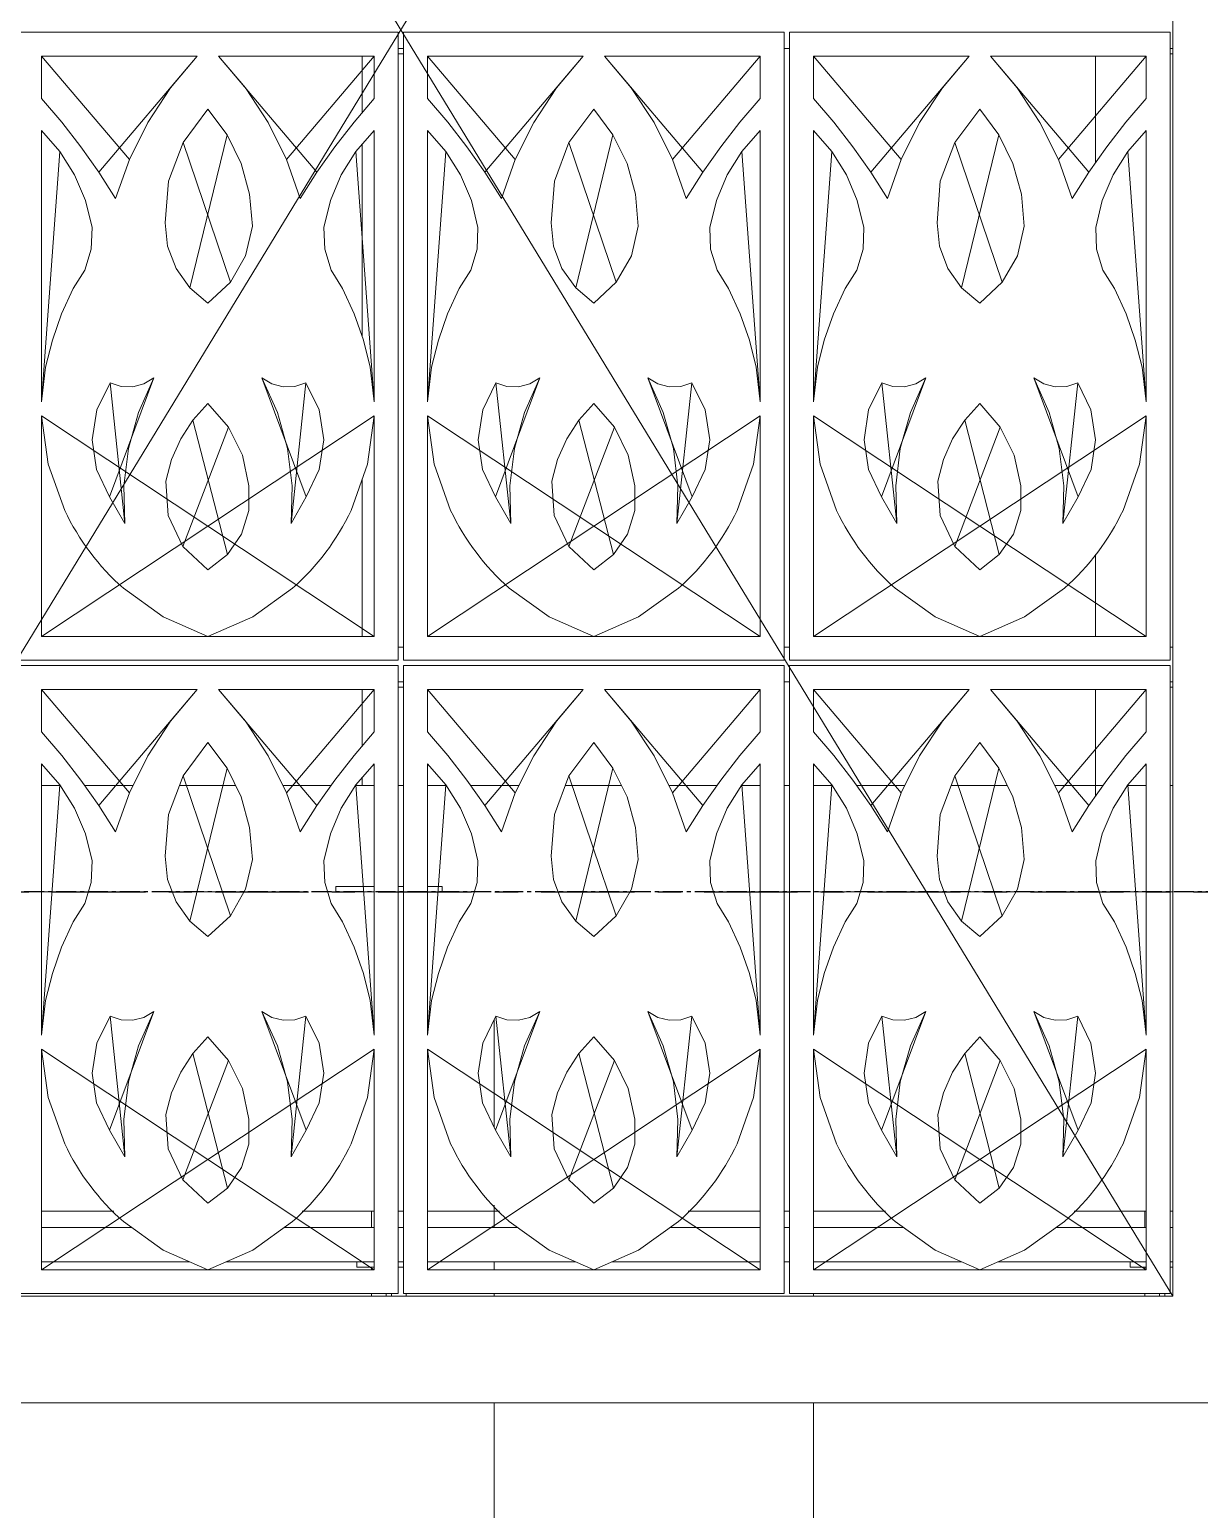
# Model space of a CAD drawing. Header units: millimetres. Extents: x -153298 to 620751, y -313239 to 250031.
# Drawn here: x 50410 to 52608, y 25166 to 27946 of the extents above; entities that cross this region are included whole.
import ezdxf

# ---------------------------------------------------------------- set-up
doc = ezdxf.new("R2010")
doc.units = ezdxf.units.MM
for name, pattern in [('CENTER', [2, 1.25, -0.25, 0.25, -0.25]), ('TA_GL_000.70000', [1.925, 0.7, -0.175, 0.175, -0.175, 0.7]), ('XKITLINE00', [0])]:
    doc.linetypes.add(name, pattern=pattern)
for name, color, linetype in [('000 - 0_SYM_DWG_GRIDLINE_MAIN_COLOR_251', 251, 'Continuous'), ('000 - EXISTING_BUILDING_MAIN_COLOR_251', 251, 'Continuous'), ('000 - EXISTING_BUILDING_MAIN_COLOR_3', 3, 'Continuous'), ('000 - GRID', 251, 'CENTER')]:
    doc.layers.add(name, color=color, linetype=linetype)
doc.layers.add('Part', color=2, linetype='Continuous', lineweight=0)
doc.styles.add('TA', font='', dxfattribs={"height": 4.5})
doc.styles.get('TA').set_extended_font_data('Cordia New')

# ---------------------------------------------------------------- blocks, each defined once
blk = doc.blocks.new('*A12831248')
at = {"layer": 'Part', "linetype": 'XKITLINE00', "lineweight": 0}
for p, q in [((462.421793, 8.822545), (463.502253, 8.822545)), ((464.754767, 8.822545), (465.457895, 8.822545)), ((465.817911, 8.822545), (465.897911, 8.822545)), ((461.457888, 5.290064), (461.457888, 6.893745)), ((461.457888, 3.778517), (461.457888, 4.113004)), ((461.457888, 3.138387), (461.457888, 3.258517)), ((461.457888, 2.742546), (461.457888, 2.782517)), ((466.257888, 2.742546), (466.257888, 2.782517)), ((461.457888, -20.634477), (461.457888, 1.142546)), ((466.257888, -20.634477), (466.257888, 1.142546))]:
    blk.add_line(p, q, dxfattribs=at)
blk = doc.blocks.new('*A13041267')
at = {"layer": 'Part', "linetype": 'XKITLINE00', "lineweight": 0}
for p, q in [((454.657919, 10.42254), (454.939185, 10.42254)), ((455.304635, 10.42254), (456.03285, 10.42254)), ((456.729858, 10.42254), (457.571649, 10.42254)), ((458.282964, 10.42254), (459.011179, 10.42254)), ((459.376629, 10.42254), (459.657895, 10.42254)), ((460.017911, 10.42254), (460.097911, 10.42254)), ((460.457919, 10.42254), (460.739185, 10.42254)), ((461.104635, 10.42254), (461.83285, 10.42254)), ((462.529858, 10.42254), (463.371649, 10.42254)), ((464.082964, 10.42254), (464.811179, 10.42254)), ((465.176629, 10.42254), (465.457895, 10.42254)), ((465.817911, 10.42254), (465.897911, 10.42254)), ((466.257919, 10.42254), (466.539185, 10.42254)), ((466.904635, 10.42254), (467.63285, 10.42254)), ((468.329858, 10.42254), (469.171649, 10.42254)), ((469.882964, 10.42254), (470.611179, 10.42254)), ((470.976629, 10.42254), (471.257895, 10.42254)), ((471.617911, 10.42254), (471.657912, 10.42254)), ((454.657919, 8.82254), (455.361046, 8.82254)), ((456.621795, 8.82254), (457.70225, 8.82254)), ((458.954768, 8.82254), (459.657895, 8.82254)), ((460.017911, 8.82254), (460.097911, 8.82254)), ((460.457919, 8.82254), (461.161046, 8.82254)), ((462.421795, 8.82254), (463.50225, 8.82254)), ((464.754768, 8.82254), (465.457895, 8.82254)), ((465.817911, 8.82254), (465.897911, 8.82254)), ((466.257919, 8.82254), (466.961046, 8.82254)), ((468.221795, 8.82254), (469.30225, 8.82254)), ((470.554768, 8.82254), (471.257895, 8.82254)), ((471.617911, 8.82254), (471.657912, 8.82254))]:
    blk.add_line(p, q, dxfattribs=at)
blk = doc.blocks.new('*A13051268')
at = {"layer": 'Part', "linetype": 'XKITLINE00', "lineweight": 0}
for p, q in [((454.657919, 8.822545), (455.361047, 8.822545)), ((456.621793, 8.822545), (457.702253, 8.822545)), ((458.954767, 8.822545), (459.657895, 8.822545)), ((460.017911, 8.822545), (460.097911, 8.822545)), ((460.457919, 8.822545), (461.161047, 8.822545)), ((462.421793, 8.822545), (463.502253, 8.822545)), ((464.754767, 8.822545), (465.457895, 8.822545)), ((465.817911, 8.822545), (465.897911, 8.822545)), ((466.257919, 8.822545), (466.961047, 8.822545)), ((468.221793, 8.822545), (469.302253, 8.822545)), ((470.554767, 8.822545), (471.257895, 8.822545)), ((471.617911, 8.822545), (471.657912, 8.822545)), ((454.657919, 4.022545), (455.741614, 4.022545)), ((458.5742, 4.022545), (459.657895, 4.022545)), ((460.017911, 4.022545), (460.097911, 4.022545)), ((460.457919, 4.022545), (461.541614, 4.022545)), ((464.3742, 4.022545), (465.457895, 4.022545)), ((465.817911, 4.022545), (465.897911, 4.022545)), ((466.257919, 4.022545), (467.341614, 4.022545)), ((470.1742, 4.022545), (471.257895, 4.022545)), ((471.617911, 4.022545), (471.657912, 4.022545))]:
    blk.add_line(p, q, dxfattribs=at)
blk = doc.blocks.new('*A17691722')
at = {"layer": '000 - EXISTING_BUILDING_MAIN_COLOR_3', "linetype": 'XKITLINE00', "lineweight": 0}
for p, q in [((471.657912, 40.822545), (448.457912, 2.742546)), ((448.457912, 40.822545), (471.657912, 2.742546)), ((471.657912, 40.822545), (471.657912, 2.742546)), ((448.457912, 2.742546), (471.657912, 2.742546)), ((398.857909, 1.142546), (521.257903, 1.142546))]:
    blk.add_line(p, q, dxfattribs=at)
blk = doc.blocks.new('*A17701723')
at = {"layer": 'Part', "linetype": 'XKITLINE00', "lineweight": 0}
for p, q in [((460.017911, 12.498517), (460.097911, 12.498517)), ((465.817911, 12.498517), (465.897911, 12.498517)), ((471.617911, 12.498517), (471.657912, 12.498517)), ((460.017911, 11.978517), (460.097911, 11.978517)), ((465.817911, 11.978517), (465.897911, 11.978517)), ((471.617911, 11.978517), (471.657912, 11.978517))]:
    blk.add_line(p, q, dxfattribs=at)
blk = doc.blocks.new('*A17711724')
at = {"layer": 'Part', "linetype": 'XKITLINE00', "lineweight": 0}
for p, q in [((460.017911, 21.498517), (460.097911, 21.498517)), ((465.817911, 21.498517), (465.897911, 21.498517)), ((471.617911, 21.498517), (471.657912, 21.498517))]:
    blk.add_line(p, q, dxfattribs=at)
blk = doc.blocks.new('*A17741727')
at = {"layer": 'Part', "linetype": 'XKITLINE00', "lineweight": 0}
for p, q in [((454.657919, 3.778517), (456.008691, 3.778517)), ((458.307123, 3.778517), (459.657895, 3.778517)), ((460.017911, 3.778517), (460.097911, 3.778517)), ((460.457919, 3.778517), (461.808691, 3.778517)), ((464.107123, 3.778517), (465.457895, 3.778517)), ((465.817911, 3.778517), (465.897911, 3.778517)), ((466.257919, 3.778517), (467.608691, 3.778517)), ((469.907123, 3.778517), (471.257895, 3.778517)), ((471.617911, 3.778517), (471.657912, 3.778517)), ((454.657919, 3.258517), (456.887711, 3.258517)), ((457.428117, 3.258517), (459.657895, 3.258517)), ((460.017911, 3.258517), (460.097911, 3.258517)), ((460.457919, 3.258517), (462.687711, 3.258517)), ((463.228117, 3.258517), (465.457895, 3.258517)), ((465.817911, 3.258517), (465.897911, 3.258517)), ((466.257919, 3.258517), (468.487711, 3.258517)), ((469.028117, 3.258517), (471.257895, 3.258517)), ((471.617911, 3.258517), (471.657912, 3.258517))]:
    blk.add_line(p, q, dxfattribs=at)
blk = doc.blocks.new('*A17751728')
at = {"layer": '000 - EXISTING_BUILDING_MAIN_COLOR_251', "linetype": 'XKITLINE00', "lineweight": 0}
for p, q in [((454.297911, 21.742517), (460.017911, 21.742517)), ((460.017911, 21.742517), (460.017911, 12.302517)), ((465.817911, 21.742517), (460.097911, 21.742517)), ((460.097911, 21.742517), (460.097911, 12.302517)), ((465.817911, 12.302517), (465.817911, 21.742517)), ((471.617911, 21.742517), (465.897911, 21.742517)), ((465.897911, 21.742517), (465.897911, 12.302517)), ((471.617911, 12.302517), (471.617911, 21.742517)), ((454.657919, 21.382523), (456.997671, 21.383195)), ((454.657919, 21.382523), (455.977312, 19.830619)), ((454.657919, 20.745377), (454.657919, 21.382523)), ((456.997671, 21.383195), (455.518825, 19.638561)), ((456.997671, 21.383195), (456.595711, 20.90812)), ((457.318143, 21.383195), (458.796989, 19.638561)), ((457.720103, 20.90812), (457.318143, 21.383195)), ((457.318143, 21.383195), (459.657895, 21.382523)), ((459.657895, 21.382523), (458.338502, 19.830619)), ((459.657895, 21.382523), (459.657895, 20.745377)), ((460.457919, 21.382523), (462.797671, 21.383195)), ((460.457919, 21.382523), (461.777312, 19.830619)), ((460.457919, 20.745377), (460.457919, 21.382523)), ((462.797671, 21.383195), (461.318825, 19.638561)), ((462.797671, 21.383195), (462.395711, 20.90812)), ((463.118143, 21.383195), (464.596989, 19.638561)), ((463.520103, 20.90812), (463.118143, 21.383195)), ((463.118143, 21.383195), (465.457895, 21.382523)), ((465.457895, 21.382523), (464.138502, 19.830619)), ((465.457895, 21.382523), (465.457895, 20.745377)), ((466.257919, 21.382523), (468.597671, 21.383195)), ((466.257919, 21.382523), (467.577312, 19.830619)), ((466.257919, 20.745377), (466.257919, 21.382523)), ((468.597671, 21.383195), (467.118825, 19.638561)), ((468.597671, 21.383195), (468.195711, 20.90812)), ((468.918143, 21.383195), (470.396989, 19.638561)), ((469.320103, 20.90812), (468.918143, 21.383195)), ((468.918143, 21.383195), (471.257895, 21.382523)), ((471.257895, 21.382523), (469.938502, 19.830619)), ((471.257895, 21.382523), (471.257895, 20.745377)), ((454.962219, 20.39014), (454.657919, 20.745377)), ((456.595711, 20.90812), (456.253931, 20.388068)), ((458.061883, 20.388068), (457.720103, 20.90812)), ((459.353595, 20.39014), (459.657895, 20.745377)), ((460.762219, 20.39014), (460.457919, 20.745377)), ((462.395711, 20.90812), (462.053931, 20.388068)), ((463.861883, 20.388068), (463.520103, 20.90812)), ((465.153595, 20.39014), (465.457895, 20.745377)), ((466.562219, 20.39014), (466.257919, 20.745377)), ((468.195711, 20.90812), (467.853931, 20.388068)), ((469.661883, 20.388068), (469.320103, 20.90812)), ((470.953595, 20.39014), (471.257895, 20.745377)), ((456.784028, 20.086175), (457.157895, 20.585694)), ((457.157895, 20.585694), (457.444908, 20.201065)), ((462.584028, 20.086175), (462.957895, 20.585694)), ((462.957895, 20.585694), (463.244908, 20.201065)), ((468.384028, 20.086175), (468.757895, 20.585694)), ((468.757895, 20.585694), (469.044908, 20.201065)), ((454.657919, 20.266434), (454.657919, 16.186434)), ((454.932936, 19.952518), (454.657919, 20.266434)), ((455.249402, 20.020927), (454.962219, 20.39014)), ((456.253931, 20.388068), (455.977312, 19.830619)), ((458.338502, 19.830619), (458.061883, 20.388068)), ((459.353595, 20.39014), (459.066412, 20.020927)), ((459.382878, 19.952518), (459.657895, 20.266434)), ((459.657895, 20.266434), (459.657895, 16.186434)), ((460.457919, 20.266434), (460.457919, 16.186434)), ((460.732936, 19.952518), (460.457919, 20.266434)), ((461.049402, 20.020927), (460.762219, 20.39014)), ((462.053931, 20.388068), (461.777312, 19.830619)), ((464.138502, 19.830619), (463.861883, 20.388068)), ((465.153595, 20.39014), (464.866412, 20.020927)), ((465.182878, 19.952518), (465.457895, 20.266434)), ((465.457895, 16.186434), (465.457895, 20.266434)), ((466.257919, 20.266434), (466.257919, 16.186434)), ((466.532936, 19.952518), (466.257919, 20.266434)), ((466.849402, 20.020927), (466.562219, 20.39014)), ((467.853931, 20.388068), (467.577312, 19.830619)), ((469.938502, 19.830619), (469.661883, 20.388068)), ((470.953595, 20.39014), (470.666412, 20.020927)), ((470.982878, 19.952518), (471.257895, 20.266434)), ((471.257895, 16.186434), (471.257895, 20.266434)), ((455.518825, 19.638561), (455.249402, 20.020927)), ((456.563857, 19.502377), (456.784028, 20.086175)), ((456.784028, 20.086175), (457.495296, 17.983653)), ((457.444908, 20.201065), (456.884853, 17.901446)), ((457.444908, 20.201065), (457.656162, 19.770151)), ((459.066412, 20.020927), (458.796989, 19.638561)), ((461.318825, 19.638561), (461.049402, 20.020927)), ((462.363857, 19.502377), (462.584028, 20.086175)), ((462.584028, 20.086175), (463.295296, 17.983653)), ((463.244908, 20.201065), (462.684853, 17.901446)), ((463.244908, 20.201065), (463.456162, 19.770151)), ((464.866412, 20.020927), (464.596989, 19.638561)), ((467.118825, 19.638561), (466.849402, 20.020927)), ((468.163857, 19.502377), (468.384028, 20.086175)), ((468.384028, 20.086175), (469.095296, 17.983653)), ((469.044908, 20.201065), (468.484853, 17.901446)), ((469.044908, 20.201065), (469.256162, 19.770151)), ((470.666412, 20.020927), (470.396989, 19.638561)), ((454.932936, 19.952518), (454.657919, 16.186434)), ((454.932936, 19.952518), (455.154443, 19.598805)), ((455.977312, 19.830619), (455.769888, 19.243897)), ((458.545926, 19.243897), (458.338502, 19.830619)), ((459.161371, 19.598805), (459.382878, 19.952518)), ((459.382878, 19.952518), (459.657895, 16.186434)), ((460.457919, 16.186434), (460.732936, 19.952518)), ((460.732936, 19.952518), (460.954443, 19.598805)), ((461.777312, 19.830619), (461.569888, 19.243897)), ((464.345926, 19.243897), (464.138502, 19.830619)), ((464.961371, 19.598805), (465.182878, 19.952518)), ((465.182878, 19.952518), (465.457895, 16.186434)), ((466.257919, 16.186434), (466.532936, 19.952518)), ((466.532936, 19.952518), (466.754443, 19.598805)), ((467.577312, 19.830619), (467.369888, 19.243897)), ((470.145926, 19.243897), (469.938502, 19.830619)), ((470.761371, 19.598805), (470.982878, 19.952518)), ((470.982878, 19.952518), (471.257895, 16.186434)), ((455.154443, 19.598805), (455.316785, 19.214328)), ((455.769888, 19.243897), (455.518825, 19.638561)), ((457.656162, 19.770151), (457.784427, 19.307697)), ((458.796989, 19.638561), (458.545926, 19.243897)), ((458.999029, 19.214328), (459.161371, 19.598805)), ((460.954443, 19.598805), (461.116785, 19.214328)), ((461.569888, 19.243897), (461.318825, 19.638561)), ((463.456162, 19.770151), (463.584427, 19.307697)), ((464.596989, 19.638561), (464.345926, 19.243897)), ((464.799029, 19.214328), (464.961371, 19.598805)), ((466.754443, 19.598805), (466.916785, 19.214328)), ((467.369888, 19.243897), (467.118825, 19.638561)), ((469.256162, 19.770151), (469.384427, 19.307697)), ((470.396989, 19.638561), (470.145926, 19.243897)), ((470.599029, 19.214328), (470.761371, 19.598805)), ((456.514758, 18.880376), (456.563857, 19.502377)), ((462.314758, 18.880376), (462.363857, 19.502377)), ((468.114758, 18.880376), (468.163857, 19.502377)), ((455.415815, 18.808901), (455.316785, 19.214328)), ((457.825313, 18.829529), (457.784427, 19.307697)), ((458.899998, 18.808901), (458.999029, 19.214328)), ((461.215815, 18.808901), (461.116785, 19.214328)), ((463.625313, 18.829529), (463.584427, 19.307697)), ((464.699998, 18.808901), (464.799029, 19.214328)), ((467.015815, 18.808901), (466.916785, 19.214328)), ((469.425313, 18.829529), (469.384427, 19.307697)), ((470.499998, 18.808901), (470.599029, 19.214328)), ((455.415815, 18.808901), (455.403508, 18.481042)), ((456.552504, 18.525819), (456.514758, 18.880376)), ((457.825313, 18.829529), (457.724698, 18.381468)), ((458.912306, 18.481042), (458.899998, 18.808901)), ((461.215815, 18.808901), (461.203508, 18.481042)), ((462.352504, 18.525819), (462.314758, 18.880376)), ((463.625313, 18.829529), (463.524698, 18.381468)), ((464.712306, 18.481042), (464.699998, 18.808901)), ((467.015815, 18.808901), (467.003508, 18.481042)), ((468.152504, 18.525819), (468.114758, 18.880376)), ((469.425313, 18.829529), (469.324698, 18.381468)), ((470.512306, 18.481042), (470.499998, 18.808901)), ((455.403508, 18.481042), (455.30734, 18.167363)), ((456.678596, 18.192297), (456.552504, 18.525819)), ((459.008474, 18.167363), (458.912306, 18.481042)), ((461.203508, 18.481042), (461.10734, 18.167363)), ((462.478596, 18.192297), (462.352504, 18.525819)), ((464.808474, 18.167363), (464.712306, 18.481042)), ((467.003508, 18.481042), (466.90734, 18.167363)), ((468.278596, 18.192297), (468.152504, 18.525819)), ((470.608474, 18.167363), (470.512306, 18.481042)), ((457.724698, 18.381468), (457.495296, 17.983653)), ((463.524698, 18.381468), (463.295296, 17.983653)), ((469.324698, 18.381468), (469.095296, 17.983653)), ((455.133773, 17.888944), (455.30734, 18.167363)), ((456.884853, 17.901446), (456.678596, 18.192297)), ((459.182041, 17.888944), (459.008474, 18.167363)), ((460.933773, 17.888944), (461.10734, 18.167363)), ((462.684853, 17.901446), (462.478596, 18.192297)), ((464.982041, 17.888944), (464.808474, 18.167363)), ((466.733773, 17.888944), (466.90734, 18.167363)), ((468.484853, 17.901446), (468.278596, 18.192297)), ((470.782041, 17.888944), (470.608474, 18.167363)), ((455.133773, 17.888944), (454.959609, 17.508841)), ((457.157895, 17.672135), (456.884853, 17.901446)), ((457.495296, 17.983653), (457.157895, 17.672135)), ((459.356205, 17.508841), (459.182041, 17.888944)), ((460.933773, 17.888944), (460.759609, 17.508841)), ((462.957895, 17.672135), (462.684853, 17.901446)), ((463.295296, 17.983653), (462.957895, 17.672135)), ((465.156205, 17.508841), (464.982041, 17.888944)), ((466.733773, 17.888944), (466.559609, 17.508841)), ((468.757895, 17.672135), (468.484853, 17.901446)), ((469.095296, 17.983653), (468.757895, 17.672135)), ((470.956205, 17.508841), (470.782041, 17.888944)), ((454.959609, 17.508841), (454.821038, 17.114367)), ((459.494776, 17.114367), (459.356205, 17.508841)), ((460.759609, 17.508841), (460.621038, 17.114367)), ((465.294776, 17.114367), (465.156205, 17.508841)), ((466.559609, 17.508841), (466.421038, 17.114367)), ((471.094776, 17.114367), (470.956205, 17.508841)), ((454.821038, 17.114367), (454.719228, 16.708848)), ((459.596585, 16.708848), (459.494776, 17.114367)), ((460.621038, 17.114367), (460.519228, 16.708848)), ((465.396585, 16.708848), (465.294776, 17.114367)), ((466.421038, 17.114367), (466.319228, 16.708848)), ((471.196585, 16.708848), (471.094776, 17.114367)), ((454.719228, 16.708848), (454.657919, 16.186434)), ((459.657895, 16.186434), (459.596585, 16.708848)), ((460.519228, 16.708848), (460.457919, 16.186434)), ((465.457895, 16.186434), (465.396585, 16.708848)), ((466.319228, 16.708848), (466.257919, 16.186434)), ((471.257895, 16.186434), (471.196585, 16.708848)), ((455.487051, 16.065111), (455.686307, 16.471741)), ((456.345884, 16.545792), (455.681119, 14.761918)), ((455.686307, 16.471741), (455.908994, 14.356827)), ((455.686307, 16.471741), (455.85231, 16.41699)), ((456.345884, 16.545792), (456.11483, 16.029249)), ((456.196155, 16.455593), (456.345884, 16.545792)), ((457.96993, 16.545792), (458.634695, 14.761918)), ((458.200984, 16.029249), (457.96993, 16.545792)), ((457.96993, 16.545792), (458.119659, 16.455593)), ((458.629507, 16.471741), (458.40682, 14.356827)), ((458.463504, 16.41699), (458.629507, 16.471741)), ((458.629507, 16.471741), (458.828763, 16.065111)), ((461.287051, 16.065111), (461.486307, 16.471741)), ((462.145884, 16.545792), (461.481119, 14.761918)), ((461.486307, 16.471741), (461.708994, 14.356827)), ((461.486307, 16.471741), (461.65231, 16.41699)), ((462.145884, 16.545792), (461.91483, 16.029249)), ((461.996155, 16.455593), (462.145884, 16.545792)), ((463.76993, 16.545792), (464.434695, 14.761918)), ((464.000984, 16.029249), (463.76993, 16.545792)), ((463.76993, 16.545792), (463.919659, 16.455593)), ((464.429507, 16.471741), (464.20682, 14.356827)), ((464.263504, 16.41699), (464.429507, 16.471741)), ((464.429507, 16.471741), (464.628763, 16.065111)), ((467.087051, 16.065111), (467.286307, 16.471741)), ((467.945884, 16.545792), (467.281119, 14.761918)), ((467.286307, 16.471741), (467.508994, 14.356827)), ((467.286307, 16.471741), (467.45231, 16.41699)), ((467.945884, 16.545792), (467.71483, 16.029249)), ((467.796155, 16.455593), (467.945884, 16.545792)), ((469.56993, 16.545792), (470.234695, 14.761918)), ((469.800984, 16.029249), (469.56993, 16.545792)), ((469.56993, 16.545792), (469.719659, 16.455593)), ((470.229507, 16.471741), (470.00682, 14.356827)), ((470.063504, 16.41699), (470.229507, 16.471741)), ((470.229507, 16.471741), (470.428763, 16.065111)), ((455.85231, 16.41699), (456.02702, 16.411456)), ((456.02702, 16.411456), (456.196155, 16.455593)), ((458.119659, 16.455593), (458.288793, 16.411456)), ((458.288793, 16.411456), (458.463504, 16.41699)), ((461.65231, 16.41699), (461.82702, 16.411456)), ((461.82702, 16.411456), (461.996155, 16.455593)), ((463.919659, 16.455593), (464.088793, 16.411456)), ((464.088793, 16.411456), (464.263504, 16.41699)), ((467.45231, 16.41699), (467.62702, 16.411456)), ((467.62702, 16.411456), (467.796155, 16.455593)), ((469.719659, 16.455593), (469.888793, 16.411456)), ((469.888793, 16.411456), (470.063504, 16.41699)), ((455.417637, 15.617637), (455.487051, 16.065111)), ((456.11483, 16.029249), (455.963059, 15.484118)), ((456.932818, 15.912025), (457.157895, 16.16272)), ((457.157895, 16.16272), (457.465902, 15.80632)), ((458.352755, 15.484118), (458.200984, 16.029249)), ((458.828763, 16.065111), (458.898177, 15.617637)), ((461.217637, 15.617637), (461.287051, 16.065111)), ((461.91483, 16.029249), (461.763059, 15.484118)), ((462.732818, 15.912025), (462.957895, 16.16272)), ((462.957895, 16.16272), (463.265902, 15.80632)), ((464.152755, 15.484118), (464.000984, 16.029249)), ((464.628763, 16.065111), (464.698177, 15.617637)), ((467.017637, 15.617637), (467.087051, 16.065111)), ((467.71483, 16.029249), (467.563059, 15.484118)), ((468.532818, 15.912025), (468.757895, 16.16272)), ((468.757895, 16.16272), (469.065902, 15.80632)), ((469.952755, 15.484118), (469.800984, 16.029249)), ((470.428763, 16.065111), (470.498177, 15.617637)), ((459.657895, 12.658387), (454.657919, 15.978957)), ((459.657895, 15.978957), (454.657919, 12.658387)), ((454.657919, 12.658387), (454.657919, 15.978957)), ((454.657919, 15.978957), (454.759356, 15.249821)), ((456.74957, 15.62931), (456.932818, 15.912025)), ((457.465902, 15.80632), (456.782075, 14.014752)), ((456.932818, 15.912025), (457.451025, 13.890287)), ((457.465902, 15.80632), (457.67561, 15.384524)), ((459.556458, 15.249821), (459.657895, 15.978957)), ((459.657895, 15.978957), (459.657895, 12.658387)), ((465.457895, 12.658387), (460.457919, 15.978957)), ((465.457895, 15.978957), (460.457919, 12.658387)), ((460.457919, 12.658387), (460.457919, 15.978957)), ((460.457919, 15.978957), (460.559356, 15.249821)), ((462.54957, 15.62931), (462.732818, 15.912025)), ((463.265902, 15.80632), (462.582075, 14.014752)), ((462.732818, 15.912025), (463.251025, 13.890287)), ((463.265902, 15.80632), (463.47561, 15.384524)), ((465.356458, 15.249821), (465.457895, 15.978957)), ((465.457895, 15.978957), (465.457895, 12.658387)), ((471.257895, 12.658387), (466.257919, 15.978957)), ((471.257895, 15.978957), (466.257919, 12.658387)), ((466.257919, 12.658387), (466.257919, 15.978957)), ((466.257919, 15.978957), (466.359356, 15.249821)), ((468.34957, 15.62931), (468.532818, 15.912025)), ((469.065902, 15.80632), (468.382075, 14.014752)), ((468.532818, 15.912025), (469.051025, 13.890287)), ((469.065902, 15.80632), (469.27561, 15.384524)), ((471.156458, 15.249821), (471.257895, 15.978957)), ((471.257895, 15.978957), (471.257895, 12.658387)), ((455.484335, 15.16975), (455.417637, 15.617637)), ((456.612631, 15.321487), (456.74957, 15.62931)), ((458.898177, 15.617637), (458.831479, 15.16975)), ((461.284335, 15.16975), (461.217637, 15.617637)), ((462.412631, 15.321487), (462.54957, 15.62931)), ((464.698177, 15.617637), (464.631479, 15.16975)), ((467.084335, 15.16975), (467.017637, 15.617637)), ((468.212631, 15.321487), (468.34957, 15.62931)), ((470.498177, 15.617637), (470.431479, 15.16975)), ((455.963059, 15.484118), (455.893936, 14.922491)), ((457.67561, 15.384524), (457.773846, 14.92383)), ((458.421878, 14.922491), (458.352755, 15.484118)), ((461.763059, 15.484118), (461.693936, 14.922491)), ((463.47561, 15.384524), (463.573846, 14.92383)), ((464.221878, 14.922491), (464.152755, 15.484118)), ((467.563059, 15.484118), (467.493936, 14.922491)), ((469.27561, 15.384524), (469.373846, 14.92383)), ((470.021878, 14.922491), (469.952755, 15.484118)), ((454.759356, 15.249821), (455.005602, 14.55607)), ((455.681119, 14.761918), (455.484335, 15.16975)), ((456.525347, 14.996081), (456.612631, 15.321487)), ((458.831479, 15.16975), (458.634695, 14.761918)), ((459.310212, 14.55607), (459.556458, 15.249821)), ((460.559356, 15.249821), (460.805602, 14.55607)), ((461.481119, 14.761918), (461.284335, 15.16975)), ((462.325347, 14.996081), (462.412631, 15.321487)), ((464.631479, 15.16975), (464.434695, 14.761918)), ((465.110212, 14.55607), (465.356458, 15.249821)), ((466.359356, 15.249821), (466.605602, 14.55607)), ((467.281119, 14.761918), (467.084335, 15.16975)), ((468.125347, 14.996081), (468.212631, 15.321487)), ((470.431479, 15.16975), (470.234695, 14.761918)), ((470.910212, 14.55607), (471.156458, 15.249821)), ((455.893936, 14.922491), (455.908994, 14.356827)), ((456.561087, 14.481185), (456.525347, 14.996081)), ((457.77361, 14.551665), (457.773846, 14.92383)), ((458.40682, 14.356827), (458.421878, 14.922491)), ((461.693936, 14.922491), (461.708994, 14.356827)), ((462.361087, 14.481185), (462.325347, 14.996081)), ((463.57361, 14.551665), (463.573846, 14.92383)), ((464.20682, 14.356827), (464.221878, 14.922491)), ((467.493936, 14.922491), (467.508994, 14.356827)), ((468.161087, 14.481185), (468.125347, 14.996081)), ((469.37361, 14.551665), (469.373846, 14.92383)), ((470.00682, 14.356827), (470.021878, 14.922491)), ((455.908994, 14.356827), (455.681119, 14.761918)), ((458.634695, 14.761918), (458.40682, 14.356827)), ((461.708994, 14.356827), (461.481119, 14.761918)), ((464.434695, 14.761918), (464.20682, 14.356827)), ((467.508994, 14.356827), (467.281119, 14.761918)), ((470.234695, 14.761918), (470.00682, 14.356827)), ((456.782075, 14.014752), (456.561087, 14.481185)), ((457.77361, 14.551665), (457.662653, 14.196425)), ((462.582075, 14.014752), (462.361087, 14.481185)), ((463.57361, 14.551665), (463.462653, 14.196425)), ((468.382075, 14.014752), (468.161087, 14.481185)), ((469.37361, 14.551665), (469.262653, 14.196425)), ((457.157895, 13.660981), (456.782075, 14.014752)), ((457.662653, 14.196425), (457.451025, 13.890287)), ((462.957895, 13.660981), (462.582075, 14.014752)), ((463.462653, 14.196425), (463.251025, 13.890287)), ((468.757895, 13.660981), (468.382075, 14.014752)), ((469.262653, 14.196425), (469.051025, 13.890287)), ((457.451025, 13.890287), (457.157895, 13.660981)), ((463.251025, 13.890287), (462.957895, 13.660981)), ((469.051025, 13.890287), (468.757895, 13.660981)), ((455.886609, 13.385891), (456.485244, 12.957448)), ((457.83057, 12.957448), (458.429205, 13.385891)), ((461.686609, 13.385891), (462.285244, 12.957448)), ((463.63057, 12.957448), (464.229205, 13.385891)), ((467.486609, 13.385891), (468.085244, 12.957448)), ((469.43057, 12.957448), (470.029205, 13.385891)), ((456.485244, 12.957448), (457.157919, 12.658387)), ((457.157919, 12.658387), (457.83057, 12.957448)), ((462.285244, 12.957448), (462.957919, 12.658387)), ((462.957919, 12.658387), (463.63057, 12.957448)), ((468.085244, 12.957448), (468.757919, 12.658387)), ((468.757919, 12.658387), (469.43057, 12.957448)), ((459.657895, 12.658387), (454.657919, 12.658387)), ((465.457895, 12.658387), (460.457919, 12.658387)), ((471.257895, 12.658387), (466.257919, 12.658387)), ((460.017911, 12.302517), (454.297911, 12.302517)), ((460.097911, 12.302517), (465.817911, 12.302517)), ((465.897911, 12.302517), (471.617911, 12.302517)), ((454.297911, 12.222517), (460.017911, 12.222517)), ((460.017911, 12.222517), (460.017911, 2.782517)), ((465.817911, 12.222517), (460.097911, 12.222517)), ((460.097911, 12.222517), (460.097911, 2.782517)), ((465.817911, 2.782517), (465.817911, 12.222517)), ((471.617911, 12.222517), (465.897911, 12.222517)), ((465.897911, 12.222517), (465.897911, 2.782517)), ((471.617911, 2.782517), (471.617911, 12.222517)), ((454.657919, 11.862523), (456.997671, 11.863195)), ((454.657919, 11.862523), (455.977312, 10.310619)), ((454.657919, 11.225377), (454.657919, 11.862523)), ((456.997671, 11.863195), (455.518825, 10.118561)), ((456.997671, 11.863195), (456.595711, 11.38812)), ((457.318143, 11.863195), (458.796989, 10.118561)), ((457.720103, 11.38812), (457.318143, 11.863195)), ((457.318143, 11.863195), (459.657895, 11.862523)), ((459.657895, 11.862523), (458.338502, 10.310619)), ((459.657895, 11.862523), (459.657895, 11.225377)), ((460.457919, 11.862523), (462.797671, 11.863195)), ((460.457919, 11.862523), (461.777312, 10.310619)), ((460.457919, 11.225377), (460.457919, 11.862523)), ((462.797671, 11.863195), (461.318825, 10.118561)), ((462.797671, 11.863195), (462.395711, 11.38812)), ((463.118143, 11.863195), (464.596989, 10.118561)), ((463.520103, 11.38812), (463.118143, 11.863195)), ((463.118143, 11.863195), (465.457895, 11.862523)), ((465.457895, 11.862523), (464.138502, 10.310619)), ((465.457895, 11.862523), (465.457895, 11.225377)), ((466.257919, 11.862523), (468.597671, 11.863195)), ((466.257919, 11.862523), (467.577312, 10.310619)), ((466.257919, 11.225377), (466.257919, 11.862523)), ((468.597671, 11.863195), (467.118825, 10.118561)), ((468.597671, 11.863195), (468.195711, 11.38812)), ((468.918143, 11.863195), (470.396989, 10.118561)), ((469.320103, 11.38812), (468.918143, 11.863195)), ((468.918143, 11.863195), (471.257895, 11.862523)), ((471.257895, 11.862523), (469.938502, 10.310619)), ((471.257895, 11.862523), (471.257895, 11.225377)), ((456.595711, 11.38812), (456.253931, 10.868068)), ((458.061883, 10.868068), (457.720103, 11.38812)), ((462.395711, 11.38812), (462.053931, 10.868068)), ((463.861883, 10.868068), (463.520103, 11.38812)), ((468.195711, 11.38812), (467.853931, 10.868068)), ((469.661883, 10.868068), (469.320103, 11.38812)), ((454.962219, 10.87014), (454.657919, 11.225377)), ((459.353595, 10.87014), (459.657895, 11.225377)), ((460.762219, 10.87014), (460.457919, 11.225377)), ((465.153595, 10.87014), (465.457895, 11.225377)), ((466.562219, 10.87014), (466.257919, 11.225377)), ((470.953595, 10.87014), (471.257895, 11.225377)), ((456.784028, 10.566175), (457.157895, 11.065694)), ((457.157895, 11.065694), (457.444908, 10.681065)), ((462.584028, 10.566175), (462.957895, 11.065694)), ((462.957895, 11.065694), (463.244908, 10.681065)), ((468.384028, 10.566175), (468.757895, 11.065694)), ((468.757895, 11.065694), (469.044908, 10.681065)), ((454.657919, 10.746434), (454.657919, 6.666434)), ((454.932936, 10.432518), (454.657919, 10.746434)), ((455.249402, 10.500927), (454.962219, 10.87014)), ((456.253931, 10.868068), (455.977312, 10.310619)), ((457.444908, 10.681065), (456.884853, 8.381446)), ((457.444908, 10.681065), (457.656162, 10.250151)), ((458.338502, 10.310619), (458.061883, 10.868068)), ((459.353595, 10.87014), (459.066412, 10.500927)), ((459.382878, 10.432518), (459.657895, 10.746434)), ((459.657895, 10.746434), (459.657895, 6.666434)), ((460.457919, 10.746434), (460.457919, 6.666434)), ((460.732936, 10.432518), (460.457919, 10.746434)), ((461.049402, 10.500927), (460.762219, 10.87014)), ((462.053931, 10.868068), (461.777312, 10.310619)), ((463.244908, 10.681065), (462.684853, 8.381446)), ((463.244908, 10.681065), (463.456162, 10.250151)), ((464.138502, 10.310619), (463.861883, 10.868068)), ((465.153595, 10.87014), (464.866412, 10.500927)), ((465.182878, 10.432518), (465.457895, 10.746434)), ((465.457895, 6.666434), (465.457895, 10.746434)), ((466.257919, 10.746434), (466.257919, 6.666434)), ((466.532936, 10.432518), (466.257919, 10.746434)), ((466.849402, 10.500927), (466.562219, 10.87014)), ((467.853931, 10.868068), (467.577312, 10.310619)), ((469.044908, 10.681065), (468.484853, 8.381446)), ((469.044908, 10.681065), (469.256162, 10.250151)), ((469.938502, 10.310619), (469.661883, 10.868068)), ((470.953595, 10.87014), (470.666412, 10.500927)), ((470.982878, 10.432518), (471.257895, 10.746434)), ((471.257895, 6.666434), (471.257895, 10.746434)), ((455.518825, 10.118561), (455.249402, 10.500927)), ((456.563857, 9.982377), (456.784028, 10.566175)), ((456.784028, 10.566175), (457.495296, 8.463653)), ((459.066412, 10.500927), (458.796989, 10.118561)), ((461.318825, 10.118561), (461.049402, 10.500927)), ((462.363857, 9.982377), (462.584028, 10.566175)), ((462.584028, 10.566175), (463.295296, 8.463653)), ((464.866412, 10.500927), (464.596989, 10.118561)), ((467.118825, 10.118561), (466.849402, 10.500927)), ((468.163857, 9.982377), (468.384028, 10.566175)), ((468.384028, 10.566175), (469.095296, 8.463653)), ((470.666412, 10.500927), (470.396989, 10.118561)), ((454.932936, 10.432518), (454.657919, 6.666434)), ((454.932936, 10.432518), (455.154443, 10.078805)), ((455.977312, 10.310619), (455.769888, 9.723897)), ((457.656162, 10.250151), (457.784427, 9.787697)), ((458.545926, 9.723897), (458.338502, 10.310619)), ((459.161371, 10.078805), (459.382878, 10.432518)), ((459.382878, 10.432518), (459.657895, 6.666434)), ((460.457919, 6.666434), (460.732936, 10.432518)), ((460.732936, 10.432518), (460.954443, 10.078805)), ((461.777312, 10.310619), (461.569888, 9.723897)), ((463.456162, 10.250151), (463.584427, 9.787697)), ((464.345926, 9.723897), (464.138502, 10.310619)), ((464.961371, 10.078805), (465.182878, 10.432518)), ((465.182878, 10.432518), (465.457895, 6.666434)), ((466.257919, 6.666434), (466.532936, 10.432518)), ((466.532936, 10.432518), (466.754443, 10.078805)), ((467.577312, 10.310619), (467.369888, 9.723897)), ((469.256162, 10.250151), (469.384427, 9.787697)), ((470.145926, 9.723897), (469.938502, 10.310619)), ((470.761371, 10.078805), (470.982878, 10.432518)), ((470.982878, 10.432518), (471.257895, 6.666434)), ((455.154443, 10.078805), (455.316785, 9.694328)), ((455.769888, 9.723897), (455.518825, 10.118561)), ((458.796989, 10.118561), (458.545926, 9.723897)), ((458.999029, 9.694328), (459.161371, 10.078805)), ((460.954443, 10.078805), (461.116785, 9.694328)), ((461.569888, 9.723897), (461.318825, 10.118561)), ((464.596989, 10.118561), (464.345926, 9.723897)), ((464.799029, 9.694328), (464.961371, 10.078805)), ((466.754443, 10.078805), (466.916785, 9.694328)), ((467.369888, 9.723897), (467.118825, 10.118561)), ((470.396989, 10.118561), (470.145926, 9.723897)), ((470.599029, 9.694328), (470.761371, 10.078805)), ((456.514758, 9.360376), (456.563857, 9.982377)), ((457.825313, 9.309529), (457.784427, 9.787697)), ((462.314758, 9.360376), (462.363857, 9.982377)), ((463.625313, 9.309529), (463.584427, 9.787697)), ((468.114758, 9.360376), (468.163857, 9.982377)), ((469.425313, 9.309529), (469.384427, 9.787697)), ((455.415815, 9.288901), (455.316785, 9.694328)), ((458.899998, 9.288901), (458.999029, 9.694328)), ((461.215815, 9.288901), (461.116785, 9.694328)), ((464.699998, 9.288901), (464.799029, 9.694328)), ((467.015815, 9.288901), (466.916785, 9.694328)), ((470.499998, 9.288901), (470.599029, 9.694328)), ((456.552504, 9.005819), (456.514758, 9.360376)), ((462.352504, 9.005819), (462.314758, 9.360376)), ((468.152504, 9.005819), (468.114758, 9.360376)), ((455.415815, 9.288901), (455.403508, 8.961042)), ((457.825313, 9.309529), (457.724698, 8.861468)), ((458.912306, 8.961042), (458.899998, 9.288901)), ((461.215815, 9.288901), (461.203508, 8.961042)), ((463.625313, 9.309529), (463.524698, 8.861468)), ((464.712306, 8.961042), (464.699998, 9.288901)), ((467.015815, 9.288901), (467.003508, 8.961042)), ((469.425313, 9.309529), (469.324698, 8.861468)), ((470.512306, 8.961042), (470.499998, 9.288901)), ((455.403508, 8.961042), (455.30734, 8.647363)), ((456.678596, 8.672297), (456.552504, 9.005819)), ((459.008474, 8.647363), (458.912306, 8.961042)), ((461.203508, 8.961042), (461.10734, 8.647363)), ((462.478596, 8.672297), (462.352504, 9.005819)), ((464.808474, 8.647363), (464.712306, 8.961042)), ((467.003508, 8.961042), (466.90734, 8.647363)), ((468.278596, 8.672297), (468.152504, 9.005819)), ((470.608474, 8.647363), (470.512306, 8.961042)), ((457.724698, 8.861468), (457.495296, 8.463653)), ((463.524698, 8.861468), (463.295296, 8.463653)), ((469.324698, 8.861468), (469.095296, 8.463653)), ((455.133773, 8.368944), (455.30734, 8.647363)), ((456.884853, 8.381446), (456.678596, 8.672297)), ((457.495296, 8.463653), (457.157895, 8.152135)), ((459.182041, 8.368944), (459.008474, 8.647363)), ((460.933773, 8.368944), (461.10734, 8.647363)), ((462.684853, 8.381446), (462.478596, 8.672297)), ((463.295296, 8.463653), (462.957895, 8.152135)), ((464.982041, 8.368944), (464.808474, 8.647363)), ((466.733773, 8.368944), (466.90734, 8.647363)), ((468.484853, 8.381446), (468.278596, 8.672297)), ((469.095296, 8.463653), (468.757895, 8.152135)), ((470.782041, 8.368944), (470.608474, 8.647363)), ((455.133773, 8.368944), (454.959609, 7.988841)), ((457.157895, 8.152135), (456.884853, 8.381446)), ((459.356205, 7.988841), (459.182041, 8.368944)), ((460.933773, 8.368944), (460.759609, 7.988841)), ((462.957895, 8.152135), (462.684853, 8.381446)), ((465.156205, 7.988841), (464.982041, 8.368944)), ((466.733773, 8.368944), (466.559609, 7.988841)), ((468.757895, 8.152135), (468.484853, 8.381446)), ((470.956205, 7.988841), (470.782041, 8.368944)), ((454.959609, 7.988841), (454.821038, 7.594367)), ((459.494776, 7.594367), (459.356205, 7.988841)), ((460.759609, 7.988841), (460.621038, 7.594367)), ((465.294776, 7.594367), (465.156205, 7.988841)), ((466.559609, 7.988841), (466.421038, 7.594367)), ((471.094776, 7.594367), (470.956205, 7.988841)), ((454.821038, 7.594367), (454.719228, 7.188848)), ((459.596585, 7.188848), (459.494776, 7.594367)), ((460.621038, 7.594367), (460.519228, 7.188848)), ((465.396585, 7.188848), (465.294776, 7.594367)), ((466.421038, 7.594367), (466.319228, 7.188848)), ((471.196585, 7.188848), (471.094776, 7.594367)), ((454.719228, 7.188848), (454.657919, 6.666434)), ((459.657895, 6.666434), (459.596585, 7.188848)), ((460.519228, 7.188848), (460.457919, 6.666434)), ((465.457895, 6.666434), (465.396585, 7.188848)), ((466.319228, 7.188848), (466.257919, 6.666434)), ((471.257895, 6.666434), (471.196585, 7.188848)), ((455.487051, 6.545111), (455.686307, 6.951741)), ((456.345884, 7.025792), (455.681119, 5.241918)), ((455.686307, 6.951741), (455.908994, 4.836827)), ((455.686307, 6.951741), (455.85231, 6.89699)), ((455.85231, 6.89699), (456.02702, 6.891456)), ((456.02702, 6.891456), (456.196155, 6.935593)), ((456.345884, 7.025792), (456.11483, 6.509249)), ((456.196155, 6.935593), (456.345884, 7.025792)), ((457.96993, 7.025792), (458.634695, 5.241918)), ((458.200984, 6.509249), (457.96993, 7.025792)), ((457.96993, 7.025792), (458.119659, 6.935593)), ((458.119659, 6.935593), (458.288793, 6.891456)), ((458.288793, 6.891456), (458.463504, 6.89699)), ((458.629507, 6.951741), (458.40682, 4.836827)), ((458.463504, 6.89699), (458.629507, 6.951741)), ((458.629507, 6.951741), (458.828763, 6.545111)), ((461.287051, 6.545111), (461.486307, 6.951741)), ((462.145884, 7.025792), (461.481119, 5.241918)), ((461.486307, 6.951741), (461.708994, 4.836827)), ((461.486307, 6.951741), (461.65231, 6.89699)), ((461.65231, 6.89699), (461.82702, 6.891456)), ((461.82702, 6.891456), (461.996155, 6.935593)), ((462.145884, 7.025792), (461.91483, 6.509249)), ((461.996155, 6.935593), (462.145884, 7.025792)), ((463.76993, 7.025792), (464.434695, 5.241918)), ((464.000984, 6.509249), (463.76993, 7.025792)), ((463.76993, 7.025792), (463.919659, 6.935593)), ((463.919659, 6.935593), (464.088793, 6.891456)), ((464.088793, 6.891456), (464.263504, 6.89699)), ((464.429507, 6.951741), (464.20682, 4.836827)), ((464.263504, 6.89699), (464.429507, 6.951741)), ((464.429507, 6.951741), (464.628763, 6.545111)), ((467.087051, 6.545111), (467.286307, 6.951741)), ((467.945884, 7.025792), (467.281119, 5.241918)), ((467.286307, 6.951741), (467.508994, 4.836827)), ((467.286307, 6.951741), (467.45231, 6.89699)), ((467.45231, 6.89699), (467.62702, 6.891456)), ((467.62702, 6.891456), (467.796155, 6.935593)), ((467.945884, 7.025792), (467.71483, 6.509249)), ((467.796155, 6.935593), (467.945884, 7.025792)), ((469.56993, 7.025792), (470.234695, 5.241918)), ((469.800984, 6.509249), (469.56993, 7.025792)), ((469.56993, 7.025792), (469.719659, 6.935593)), ((469.719659, 6.935593), (469.888793, 6.891456)), ((469.888793, 6.891456), (470.063504, 6.89699)), ((470.229507, 6.951741), (470.00682, 4.836827)), ((470.063504, 6.89699), (470.229507, 6.951741)), ((470.229507, 6.951741), (470.428763, 6.545111)), ((459.657895, 3.138387), (454.657919, 6.458957)), ((459.657895, 6.458957), (454.657919, 3.138387)), ((454.657919, 3.138387), (454.657919, 6.458957)), ((454.657919, 6.458957), (454.759356, 5.729821)), ((455.417637, 6.097637), (455.487051, 6.545111)), ((456.11483, 6.509249), (455.963059, 5.964118)), ((456.932818, 6.392025), (457.157895, 6.64272)), ((457.157895, 6.64272), (457.465902, 6.28632)), ((458.352755, 5.964118), (458.200984, 6.509249)), ((458.828763, 6.545111), (458.898177, 6.097637)), ((459.556458, 5.729821), (459.657895, 6.458957)), ((459.657895, 6.458957), (459.657895, 3.138387)), ((465.457895, 3.138387), (460.457919, 6.458957)), ((465.457895, 6.458957), (460.457919, 3.138387)), ((460.457919, 3.138387), (460.457919, 6.458957)), ((460.457919, 6.458957), (460.559356, 5.729821)), ((461.217637, 6.097637), (461.287051, 6.545111)), ((461.91483, 6.509249), (461.763059, 5.964118)), ((462.732818, 6.392025), (462.957895, 6.64272)), ((462.957895, 6.64272), (463.265902, 6.28632)), ((464.152755, 5.964118), (464.000984, 6.509249)), ((464.628763, 6.545111), (464.698177, 6.097637)), ((465.356458, 5.729821), (465.457895, 6.458957)), ((465.457895, 6.458957), (465.457895, 3.138387)), ((471.257895, 3.138387), (466.257919, 6.458957)), ((471.257895, 6.458957), (466.257919, 3.138387)), ((466.257919, 3.138387), (466.257919, 6.458957)), ((466.257919, 6.458957), (466.359356, 5.729821)), ((467.017637, 6.097637), (467.087051, 6.545111)), ((467.71483, 6.509249), (467.563059, 5.964118)), ((468.532818, 6.392025), (468.757895, 6.64272)), ((468.757895, 6.64272), (469.065902, 6.28632)), ((469.952755, 5.964118), (469.800984, 6.509249)), ((470.428763, 6.545111), (470.498177, 6.097637)), ((471.156458, 5.729821), (471.257895, 6.458957)), ((471.257895, 6.458957), (471.257895, 3.138387)), ((456.74957, 6.10931), (456.932818, 6.392025)), ((457.465902, 6.28632), (456.782075, 4.494752)), ((456.932818, 6.392025), (457.451025, 4.370287)), ((457.465902, 6.28632), (457.67561, 5.864524)), ((462.54957, 6.10931), (462.732818, 6.392025)), ((463.265902, 6.28632), (462.582075, 4.494752)), ((462.732818, 6.392025), (463.251025, 4.370287)), ((463.265902, 6.28632), (463.47561, 5.864524)), ((468.34957, 6.10931), (468.532818, 6.392025)), ((469.065902, 6.28632), (468.382075, 4.494752)), ((468.532818, 6.392025), (469.051025, 4.370287)), ((469.065902, 6.28632), (469.27561, 5.864524)), ((455.484335, 5.64975), (455.417637, 6.097637)), ((456.612631, 5.801487), (456.74957, 6.10931)), ((458.898177, 6.097637), (458.831479, 5.64975)), ((461.284335, 5.64975), (461.217637, 6.097637)), ((462.412631, 5.801487), (462.54957, 6.10931)), ((464.698177, 6.097637), (464.631479, 5.64975)), ((467.084335, 5.64975), (467.017637, 6.097637)), ((468.212631, 5.801487), (468.34957, 6.10931)), ((470.498177, 6.097637), (470.431479, 5.64975)), ((455.963059, 5.964118), (455.893936, 5.402491)), ((456.525347, 5.476081), (456.612631, 5.801487)), ((457.67561, 5.864524), (457.773846, 5.40383)), ((458.421878, 5.402491), (458.352755, 5.964118)), ((461.763059, 5.964118), (461.693936, 5.402491)), ((462.325347, 5.476081), (462.412631, 5.801487)), ((463.47561, 5.864524), (463.573846, 5.40383)), ((464.221878, 5.402491), (464.152755, 5.964118)), ((467.563059, 5.964118), (467.493936, 5.402491)), ((468.125347, 5.476081), (468.212631, 5.801487)), ((469.27561, 5.864524), (469.373846, 5.40383)), ((470.021878, 5.402491), (469.952755, 5.964118)), ((454.759356, 5.729821), (455.005602, 5.03607)), ((455.681119, 5.241918), (455.484335, 5.64975)), ((458.831479, 5.64975), (458.634695, 5.241918)), ((459.310212, 5.03607), (459.556458, 5.729821)), ((460.559356, 5.729821), (460.805602, 5.03607)), ((461.481119, 5.241918), (461.284335, 5.64975)), ((464.631479, 5.64975), (464.434695, 5.241918)), ((465.110212, 5.03607), (465.356458, 5.729821)), ((466.359356, 5.729821), (466.605602, 5.03607)), ((467.281119, 5.241918), (467.084335, 5.64975)), ((470.431479, 5.64975), (470.234695, 5.241918)), ((470.910212, 5.03607), (471.156458, 5.729821)), ((455.893936, 5.402491), (455.908994, 4.836827)), ((456.561087, 4.961185), (456.525347, 5.476081)), ((457.77361, 5.031665), (457.773846, 5.40383)), ((458.40682, 4.836827), (458.421878, 5.402491)), ((461.693936, 5.402491), (461.708994, 4.836827)), ((462.361087, 4.961185), (462.325347, 5.476081)), ((463.57361, 5.031665), (463.573846, 5.40383)), ((464.20682, 4.836827), (464.221878, 5.402491)), ((467.493936, 5.402491), (467.508994, 4.836827)), ((468.161087, 4.961185), (468.125347, 5.476081)), ((469.37361, 5.031665), (469.373846, 5.40383)), ((470.00682, 4.836827), (470.021878, 5.402491)), ((455.908994, 4.836827), (455.681119, 5.241918)), ((458.634695, 5.241918), (458.40682, 4.836827)), ((461.708994, 4.836827), (461.481119, 5.241918)), ((464.434695, 5.241918), (464.20682, 4.836827)), ((467.508994, 4.836827), (467.281119, 5.241918)), ((470.234695, 5.241918), (470.00682, 4.836827)), ((456.782075, 4.494752), (456.561087, 4.961185)), ((457.77361, 5.031665), (457.662653, 4.676425)), ((462.582075, 4.494752), (462.361087, 4.961185)), ((463.57361, 5.031665), (463.462653, 4.676425)), ((468.382075, 4.494752), (468.161087, 4.961185)), ((469.37361, 5.031665), (469.262653, 4.676425)), ((457.662653, 4.676425), (457.451025, 4.370287)), ((463.462653, 4.676425), (463.251025, 4.370287)), ((469.262653, 4.676425), (469.051025, 4.370287)), ((457.157895, 4.140981), (456.782075, 4.494752)), ((462.957895, 4.140981), (462.582075, 4.494752)), ((468.757895, 4.140981), (468.382075, 4.494752)), ((457.451025, 4.370287), (457.157895, 4.140981)), ((463.251025, 4.370287), (462.957895, 4.140981)), ((469.051025, 4.370287), (468.757895, 4.140981)), ((455.886609, 3.865891), (456.485244, 3.437448)), ((457.83057, 3.437448), (458.429205, 3.865891)), ((461.686609, 3.865891), (462.285244, 3.437448)), ((463.63057, 3.437448), (464.229205, 3.865891)), ((467.486609, 3.865891), (468.085244, 3.437448)), ((469.43057, 3.437448), (470.029205, 3.865891)), ((456.485244, 3.437448), (457.157919, 3.138387)), ((457.157919, 3.138387), (457.83057, 3.437448)), ((462.285244, 3.437448), (462.957919, 3.138387)), ((462.957919, 3.138387), (463.63057, 3.437448)), ((468.085244, 3.437448), (468.757919, 3.138387)), ((468.757919, 3.138387), (469.43057, 3.437448)), ((459.657895, 3.138387), (454.657919, 3.138387)), ((465.457895, 3.138387), (460.457919, 3.138387)), ((471.257895, 3.138387), (466.257919, 3.138387)), ((460.017911, 2.782517), (454.297911, 2.782517)), ((460.097911, 2.782517), (465.817911, 2.782517)), ((465.897911, 2.782517), (471.617911, 2.782517))]:
    blk.add_line(p, q, dxfattribs=at)
for centre, start, end in [((458.290858, 16.112746), 205.353329, 228.597597), ((456.024956, 16.112746), 311.402403, 334.646671), ((464.090858, 16.112746), 205.353329, 228.597597), ((461.824956, 16.112746), 311.402403, 334.646671), ((469.890858, 16.112746), 205.353329, 228.597597), ((467.624956, 16.112746), 311.402403, 334.646671), ((458.290858, 6.592746), 205.353329, 228.597597), ((456.024956, 6.592746), 311.402403, 334.646671), ((464.090858, 6.592746), 205.353329, 228.597597), ((461.824956, 6.592746), 311.402403, 334.646671), ((469.890858, 6.592746), 205.353329, 228.597597), ((467.624956, 6.592746), 311.402403, 334.646671)]:
    blk.add_arc(centre, 3.635402, start, end, dxfattribs=at)
blk = doc.blocks.new('*A17761729')
at = {"layer": 'Part', "linetype": 'XKITLINE00', "lineweight": 0}
blk.add_line((460.017911, 21.418517), (460.097911, 21.418517), dxfattribs=at)
blk = doc.blocks.new('*A17781731')
at = {"layer": 'Part', "linetype": 'XKITLINE00', "lineweight": 0}
blk.add_line((471.617911, 21.418517), (471.657912, 21.418517), dxfattribs=at)
blk = doc.blocks.new('*A18231772')
at = {"layer": 'Part', "linetype": 'XKITLINE00', "lineweight": 0}
for p, q in [((459.617855, 3.778517), (459.617855, 4.022545)), ((459.617855, 3.138387), (459.617855, 3.178517)), ((459.617855, 2.742546), (459.617855, 2.782517)), ((460.137855, 2.742546), (460.137855, 2.782517))]:
    blk.add_line(p, q, dxfattribs=at)
blk = doc.blocks.new('*A18241773')
at = {"layer": 'Part', "linetype": 'XKITLINE00', "lineweight": 0}
for p, q in [((459.837855, 2.742546), (459.837855, 2.782517)), ((459.917855, 2.742546), (459.917855, 2.782517))]:
    blk.add_line(p, q, dxfattribs=at)
blk = doc.blocks.new('*A18251774')
at = {"layer": 'Part', "linetype": 'XKITLINE00', "lineweight": 0}
for p, q in [((459.397855, 3.258517), (459.397855, 3.178517)), ((459.397855, 3.178517), (459.657895, 3.178517)), ((460.017911, 3.178517), (460.097911, 3.178517))]:
    blk.add_line(p, q, dxfattribs=at)
blk = doc.blocks.new('*A18631812')
at = {"layer": 'Part', "linetype": 'XKITLINE00', "lineweight": 0}
for p, q in [((459.477855, 20.5352), (459.477855, 21.382575)), ((459.477855, 17.162535), (459.477855, 20.060929)), ((459.477855, 12.658387), (459.477855, 15.028372)), ((459.477855, 11.0152), (459.477855, 11.862575)), ((459.477855, 10.42254), (459.477855, 10.540929))]:
    blk.add_line(p, q, dxfattribs=at)
blk = doc.blocks.new('*A18641813')
at = {"layer": 'Part', "linetype": 'XKITLINE00', "lineweight": 0}
for p, q in [((459.0778, 8.902545), (459.657895, 8.902545)), ((459.0778, 8.822545), (459.0778, 8.902545)), ((460.017911, 8.902545), (460.097911, 8.902545)), ((460.457919, 8.902545), (460.6778, 8.902545)), ((460.6778, 8.822545), (460.6778, 8.902545)), ((459.0778, 8.822545), (459.657895, 8.822545)), ((460.017911, 8.822545), (460.097911, 8.822545)), ((460.457919, 8.822545), (460.6778, 8.822545))]:
    blk.add_line(p, q, dxfattribs=at)
blk = doc.blocks.new('*A18651814')
at = {"layer": 'Part', "linetype": 'XKITLINE00', "lineweight": 0}
blk.add_line((460.017911, 11.898517), (460.097911, 11.898517), dxfattribs=at)
blk = doc.blocks.new('*A19021851')
at = {"layer": 'Part', "linetype": 'XKITLINE00', "lineweight": 0}
for p, q in [((471.237855, 3.778517), (471.237855, 4.022545)), ((471.237855, 3.138387), (471.237855, 3.178517)), ((471.237855, 2.742546), (471.237855, 2.782517))]:
    blk.add_line(p, q, dxfattribs=at)
blk = doc.blocks.new('*A19031852')
at = {"layer": 'Part', "linetype": 'XKITLINE00', "lineweight": 0}
for p, q in [((471.457855, 2.742546), (471.457855, 2.782517)), ((471.537855, 2.742546), (471.537855, 2.782517))]:
    blk.add_line(p, q, dxfattribs=at)
blk = doc.blocks.new('*A19041853')
at = {"layer": 'Part', "linetype": 'XKITLINE00', "lineweight": 0}
for p, q in [((471.017855, 3.258517), (471.017855, 3.178517)), ((471.017855, 3.178517), (471.257895, 3.178517)), ((471.617911, 3.178517), (471.657912, 3.178517))]:
    blk.add_line(p, q, dxfattribs=at)
blk = doc.blocks.new('*A19091858')
at = {"layer": 'Part', "linetype": 'XKITLINE00', "lineweight": 0}
for p, q in [((470.497888, 19.781757), (470.497888, 21.382741)), ((470.497888, 15.615695), (470.497888, 15.619501)), ((470.497888, 12.658387), (470.497888, 13.892262)), ((470.497888, 10.261757), (470.497888, 11.862741)), ((470.554767, 8.822545), (471.257895, 8.822545)), ((471.617911, 8.822545), (471.657912, 8.822545))]:
    blk.add_line(p, q, dxfattribs=at)
blk = doc.blocks.new('*A19131862')
at = {"layer": 'Part', "linetype": 'XKITLINE00', "lineweight": 0}
blk.add_line((471.617911, 11.898517), (471.657912, 11.898517), dxfattribs=at)
blk = doc.blocks.new('*U6394')
at = {"layer": '000 - 0_SYM_DWG_GRIDLINE_MAIN_COLOR_251', "color": 0, "linetype": 'ByBlock', "ltscale": 5}
blk.add_line((20, 0), (-651.806, 0), dxfattribs=at)
at = {"style": 'TA', "flags": 1}
blk.add_attdef('LOCATION', (6, -6), '', height=4.5, rotation=270, dxfattribs=at)
blk = doc.blocks.new('W-1-PP19-ST-ENT1-1_20260610-094632_ELEVATION_1_DIMS')
at = {"layer": '000 - GRID', "linetype": 'TA_GL_000.70000', "xscale": 50.00000000000004, "yscale": 50.00000000000004, "zscale": 50.00000000000004, "rotation": 180}
blk.add_blockref('*U6394', (-2830, 109750), dxfattribs=at)

msp = doc.modelspace()

# ---------------------------------------------------------------- linework, layer by layer
at = {"color": 1, "linetype": 'CENTER', "ltscale": 30}
msp.add_line((59557.5016, 26325.8988), (24877.4489, 26325.8988), dxfattribs=at)

# ---------------------------------------------------------------- block references
at = {"color": 6}
msp.add_blockref('W-1-PP19-ST-ENT1-1_20260610-094632_ELEVATION_1_DIMS', (32232.7713, -83424.1012), dxfattribs=at)
at = {"lineweight": 0, "xscale": 125, "yscale": 125, "zscale": 125}
for name in ['*A17691722', '*A17751728', '*A19091858', '*A18631812', '*A17711724', '*A17761729', '*A17781731', '*A17701723', '*A18651814', '*A19131862', '*A13041267', '*A18641813', '*A13051268', '*A12831248', '*A18231772', '*A19021851', '*A17741727', '*A18251774', '*A19041853', '*A18241773', '*A19031852']:
    msp.add_blockref(name, (-6399.4671, 25223.0807), dxfattribs=at)

doc.saveas('drawing.dxf')
